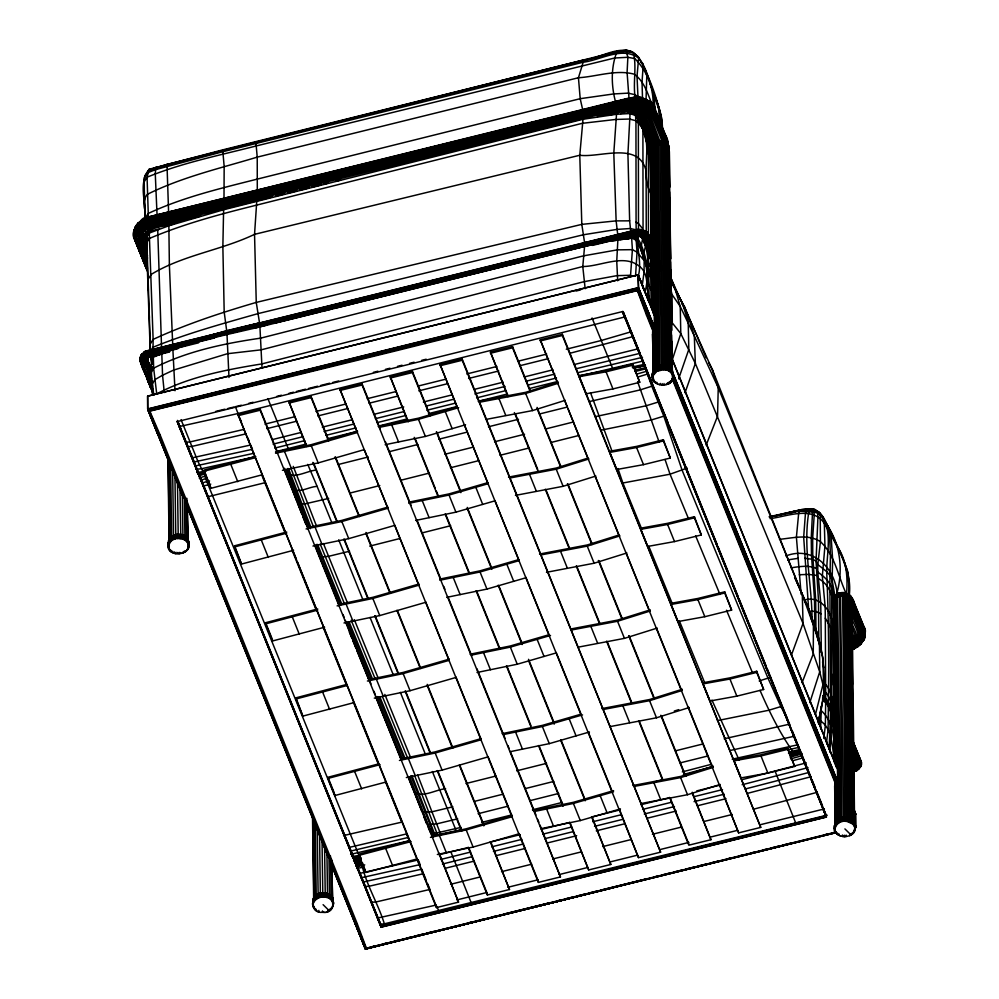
<?xml version="1.0" encoding="UTF-8"?>
<svg xmlns="http://www.w3.org/2000/svg" width="999" height="999" viewBox="0 0 999 999"><rect width="100%" height="100%" fill="white"/><g stroke="black" fill="none" stroke-linecap="round" stroke-linejoin="round"><path stroke-width="1.5" d="M649.862 303.634L650.524 256.131M814.809 629.757L814.51 599.65L811.475 555.082L811.25 537.824L812.686 508.828L801.51 509.627L770.029 516.558M815.983 633.016L815.684 599.812L812.761 555.382L812.662 538.124L814.21 515.047L813.985 510.814L812.686 508.828L813.648 509.815C822.951 511.5 825.586 523.026 829.907 530.132C839.41 551.286 852.622 572.39 849.125 596.665M648.363 251.286L647.789 300.487M648.401 235.839L648.438 141.958M848.813 595.754L848.7 580.119M651.148 158.054L648.151 153.596C647.452 140.072 644.093 126.311 635.489 115.534L630.057 113.536L616.52 114.273L583.004 119.268L223.601 209.753L168.856 225.762L169.368 264.585L172.715 345.005M144.605 206.281L145.155 219.618M820.641 728.783L821.353 706.281M650.699 240.634L650.986 215.846M834.215 738.973L834.24 731.343C832.479 719.755 832.804 705.669 822.614 697.652M223.988 199.488L224.163 166.433L222.702 149.887L584.153 59.89C599.85 58.454 616.296 46.066 632.092 51.761C647.364 62.338 648.401 82.83 655.794 98.526C659.427 107.904 662.325 117.657 662.424 127.785M257.292 190.447L257.23 157.13L255.844 141.883L257.317 142.445M638.486 230.582L638.361 123.027L636.863 115.322M818.743 722.889L819.068 717.082M833.653 759.465C834.777 742.719 834.702 722.889 821.303 710.714M655.044 329.57L638.411 288.224L147.777 409.54L149.788 411.151L393.768 351.373L637.35 290.597L638.461 287.575L147.665 408.928L158.079 434.965L160.265 435.289L357.242 923.738L366.371 948.201L365.522 949.05L331.044 863.111M635.189 97.59C632.829 82.954 636.912 67.033 633.416 52.897L626.211 51.461L616.545 52.622L222.727 150.886L167.095 165.335L148.277 171.116C137.949 184.615 146.865 204.171 144.98 219.78M667.632 145.579C669.18 141.821 666.321 135.502 663.761 132.517M146.628 234.228L150.437 350.224M179.096 538.573L180.831 538.723L180.944 536.475C171.091 533.129 161.913 547.764 172.64 552.672C164.535 549.4 170.217 536.738 179.096 538.573L179.033 534.253C174.126 534.003 167.807 537.35 168.431 542.969M315.01 909.402C309.278 903.733 317.282 896.041 323.676 897.077L323.688 894.817C310.264 892.457 308.928 913.985 322.527 912.287C335.926 914.759 337.6 893.381 323.639 894.917L323.614 892.769C317.744 892.307 311.263 897.214 313.037 903.633L312.824 905.419L314.498 907.879C313.686 909.702 320.242 913.623 318.856 910.376M656.905 382.392L657.267 383.803L653.783 380.944L652.971 375.799L656.755 371.366L663.373 369.73L663.311 365.422C657.442 364.96 650.961 369.867 652.747 376.286L652.547 379.508C652.297 383.117 663.136 385.626 658.816 384.403M851.735 627.397C854.37 632.642 858.641 640.896 851.997 645.104L855.893 647.165C860.002 644.28 862.711 638.861 860.788 633.928L850.736 609.028L853.471 606.268L854.382 603.396C853.021 596.99 846.465 590.297 839.547 593.181L841.97 819.53C837.212 820.179 833.104 824.762 834.277 829.719C833.029 833.016 843.019 837.237 839.372 835.376C830.094 831.58 837.299 819.605 845.491 821.303L845.429 816.995C840.521 816.732 834.202 820.092 834.827 825.698M222.702 149.887L149.076 169.293L147.065 177.21L148.489 220.604L151.711 230.806L159.291 228.933M654.919 316.183L638.074 274.85L147.69 396.166L147.727 409.091L183.317 497.327M853.908 809.877L855.606 814.385L853.433 808.378L855.768 814.16L856.018 827.022L853.67 821.228M150.986 356.031L152.298 360.027L151.461 357.23L150.986 375.886L152.66 394.63L151.848 382.854M832.729 599.7C834.927 594.58 841.72 592.907 846.503 595.254C853.683 598.189 850.948 607.042 851.485 612.849M850.374 607.33C854.994 600.337 847.627 590.634 839.547 593.181M852.771 741.857L860.938 761.425L861.325 764.347C860.264 767.145 855.469 766.333 854.045 764.135L854.095 763.436L853.695 766.058C856.655 771.703 862.999 767.432 861.325 761.9L852.709 740.871M147.864 239.023C143.307 240.422 136.376 240.846 133.741 236.026C133.529 231.119 134.79 224.588 139.66 222.327M133.741 236.026L134.303 229.957L135.652 228.596M134.103 236.825C133.666 228.596 141.096 222.427 148.489 220.604L629.457 101.673C638.686 99.575 650.386 102.31 654.82 111.413L665.634 138.349L667.532 146.491L670.704 368.643L671.465 369.618L668.381 148.801L666.058 137.7L655.144 110.489C650.636 101.236 638.736 98.464 629.358 100.599L148.364 219.53C141.92 221.229 135.677 225.699 133.978 232.43C136.364 237.4 142.969 238.499 147.939 237.812M146.453 239.448L147.065 236.601C142.183 235.926 135.19 233.079 135.227 227.31L138.199 222.964M851.185 638.985C855.481 640.446 861.475 641.096 864.697 637.237L865.259 631.168L864.497 627.971L852.272 598.788L850.461 595.953L847.477 593.743L846.403 597.077L849.487 818.156L851.91 819.492M861.2 764.872L860.938 761.425M855.943 826.86L854.769 827.896M584.715 244.855L582.779 266.521L585.164 288.723M651.323 239.748L649.999 149.925L648.413 143.119L637.999 117.17C649.675 122.24 664.934 106.955 646.453 99.763C627.384 89.785 634.952 103.996 634.577 114.46L639.11 115.31L642.02 118.344L652.809 145.991L654.357 249.762M223.601 209.753L222.864 246.691L224.188 311.963L226.923 332.592L228.983 377.472M632.979 276.361L630.556 275.287L632.404 249.663L631.568 236.938M256.743 201.473L254.545 234.34L256.256 302.41L259.528 322.852L226.748 330.632L201.286 338.024M630.194 98.227L149.226 216.795C135.427 217.632 140.971 228.783 148.189 233.616L145.08 238.037L146.566 244.405L145.392 241.533C137.85 245.08 130.132 238.087 134.303 229.957M146.428 241.621L150.25 351.81L149.987 344.318L153.122 339.41C186.276 324.076 221.229 312.675 256.256 302.41L581.805 224.375L616.133 220.879L629.645 220.854L630.893 232.717M655.157 328.971L638.523 287.737L638.161 274.887L147.565 396.166L147.665 408.928M635.564 275.936L637.025 252.135L635.901 235.989C644.567 246.753 645.092 261.139 650.536 273.351M627.559 238.973L639.31 236.363L640.297 229.67L637.787 229.408L637.911 230.145L640.122 229.458L644.68 230.707L644.705 232.792L642.881 235.876L641.37 236.95L640.009 236.326L642.894 238.162L656.368 271.141M829.645 752.06L831.068 738.96L831.88 705.981L831.742 595.079L832.629 559.365L830.806 531.992L820.679 515.184L817.831 513.136L814.16 512.087L799.45 511.163L769.792 517.045L801.51 509.627L808.578 508.753L814.497 509.14L817.457 511.588L817.956 516.583L816.046 561.201L818.493 600.711L818.843 643.194M143.107 220.03L141.658 220.055L137.725 223.501C136.488 229.295 143.194 233.641 147.964 235.327M638.111 276.661C642.27 262.999 636.363 249.45 637.974 235.851M630.057 113.536L627.921 153.958L629.645 220.854M823.775 738.448L825.361 725.424L825.698 698.476L825.299 618.169L825.149 606.53L822.327 576.273L824.937 545.978L824.337 523.476L823.401 517.857L819.105 512.112L812.686 508.828M829.07 749.587C829.894 731.031 830.831 711.987 830.644 693.181L829.857 583.004L830.456 554.72L829.345 531.668L827.846 525.824L822.177 516.296L819.392 514.448M864.497 627.971C864.709 633.841 857.117 636.151 852.309 636.4L852.085 640.834C857.442 644.717 867.344 641.82 864.647 633.915L864.897 630.369L864.697 637.237M149.388 356.568C147.328 360.814 140.06 351.86 145.842 351.049L637.824 229.42L638.186 236.376M851.273 637.774C857.479 639.497 869.392 635.651 864.135 627.222M169.355 541.033L169.118 542.869L167.919 457.554M818.606 723.925L823.838 694.63C825.349 671.178 822.652 647.702 814.597 625.561L807.479 605.906L794.58 577.16L807.904 606.905L814.959 626.56L822.839 657.467L823.838 694.63L818.169 722.739M834.789 784.677L835.276 825.886L834.64 785.838M649.637 149.4C652.959 143.494 663.324 142.02 668.556 146.116L669.342 151.973L669.667 187.312M641.47 235.976L655.794 270.879M644.817 232.093L646.515 231.855L646.89 232.63L645.541 235.427L642.782 237.4L640.796 236.626L641.92 237.138L655.431 270.467M644.942 292.257C650.049 274.288 645.342 255.756 635.938 240.135L631.643 237.912L622.489 238.786M616.52 114.273L613.798 153.172L616.133 220.879L617.869 235.814M835.926 596.528C843.593 572.365 841.158 545.154 826.485 524.188M151.461 372.852L151.336 378.671M151.923 369.805L152.397 366.77M323.676 897.077L325.412 897.227L325.549 896.428L325.362 892.919L323.614 892.769M663.373 369.73L665.122 369.88L665.234 367.644C658.691 366.121 649.437 371.74 652.547 379.508L653.134 379.732M845.491 821.303L847.227 821.453L847.339 819.217L841.807 819.455L842.007 821.69M818.718 722.339L821.278 707.105M668.656 151.823L669.143 149.001M852.671 752.222C854.157 757.517 862.062 766.72 853.883 770.229C854.757 772.364 858.328 770.679 857.704 768.755M646.765 233.092C651.498 234.091 643.456 240.884 641.483 237.063M622.464 311.588L826.485 817.194L622.427 311.513L626.086 320.105L622.464 311.588L177.235 421.603L381.168 927.309L381.268 925.861L177.422 420.404M188.299 543.406C189.847 538.011 183.828 534.078 179.033 534.253M179.97 487.45L180.807 536.563C188.386 536.188 192.62 547.402 185.876 551.223C191.671 547.14 187.063 538.798 180.831 538.723M313.037 903.633L313.761 897.564M326.186 911.975C334.89 911.125 335.264 897.389 325.412 897.227M652.772 378.434L652.359 373.901L655.419 370.117L659.864 367.957L659.827 365.809M652.747 376.286L652.909 371.491M663.311 365.422L665.059 365.572L665.084 367.732C675.686 367.52 676.073 383.953 665.721 384.553C675.124 383.628 674.6 370.005 665.122 369.88M840.683 836.038C846.328 837.537 854.769 835.701 855.319 828.745L854.719 828.296C856.93 822.202 851.36 816.67 845.429 816.995M849.712 834.202L849.737 835.651L853.371 832.904L854.944 827.809L853.009 824.187L847.227 821.453M854.744 830.444L855.531 825.936L854.557 824.362L855.581 827.347L854.195 831.717M140.497 221.441L148.339 217.844C149.788 215.235 149.163 218.444 146.241 218.219L140.734 220.804M583.004 119.268L579.782 155.257L581.805 224.375L584.602 242.782L593.681 240.884M152.36 356.281L145.817 358.366L142.32 355.669L141.995 353.933L143.406 353.384M151.448 371.953L146.978 360.914L148.077 357.505L145.667 352.385L145.842 351.049L146.516 351.161L141.995 353.933M642.719 237.949L640.684 249.226L646.952 267.332L648.538 284.303L650.374 288.873L653.246 292.495M160.964 354.345L148.851 357.342L147.215 358.991C144.193 360.739 137.937 356.581 142.295 353.584M147.552 358.591L148.651 356.993L148.327 357.754M854.47 763.91L858.703 764.61L861.463 762.424L852.547 740.197M861.188 763.798L860.526 766.695L858.928 767.507L855.444 766.52L853.808 764.797M142.42 354.807L141.146 355.207L140.135 357.442L140.16 361.326L153.559 394.243M169.181 351.561L148.014 356.805L147.34 360.364L151.199 369.967M815.421 714.51L822.964 684.64L819.729 671.827L803.021 623.401L695.354 363.461L680.794 333.591L670.466 320.617M645.779 244.88L643.206 256.206L650.486 277.272M646.153 138.162L648.463 144.368L649.462 144.543L662.2 141.733L666.97 139.336L665.883 138.711M145.18 218.019C142.632 222.627 147.303 228.696 150.012 232.567M670.629 328.059L672.29 322.165L672.052 294.555L670.991 290.234M851.335 650.024L854.657 647.976M648.726 313.361L646.478 315.06L637.35 290.597M801.136 594.28L796.403 537.2L798.663 513.386L800.511 509.852L812.612 509.765L812.786 508.903M182.505 539.098L182.442 534.79M327.085 897.614L327.297 895.391L325.537 894.992M666.795 370.267L666.733 365.959L665.059 365.572M848.9 821.84L849.113 819.617L845.504 819.055M854.944 827.809L855.144 824.575L851.81 821.066L848.825 598.488L849.762 595.554L852.035 600.724L850.411 606.618M851.423 604.17L852.035 602.16L853.995 605.294L864.934 633.703M671.765 361.513L680.794 333.591L680.232 306.431L674.812 287.837L671.091 278.459L688.723 318.019L694.305 335.939L718.244 387.687L802.309 594.63L813.411 625.137L819.467 644.193L819.729 671.827L809.802 702.647M664.822 135.365C668.531 141.296 652.722 145.692 647.939 142.72M638.461 287.575L638.074 274.85L648.513 300.287M833.191 599.65L836.275 594.78L838.823 593.244L841.183 593.306M678.633 378.796L688.823 349.4L688.199 321.69L682.479 303.521L671.141 281.83M835.339 823.588L835.726 822.477M629.932 97.927L629.795 104.183L632.355 114.048C636.363 113.049 641.533 114.198 643.356 118.269L654.058 145.817L655.581 252.135M822.676 699.974L823.401 697.901M685.027 392.769L695.354 363.461L694.305 335.939L680.232 306.431L672.052 294.555M650.087 151.149C652.697 142.957 668.269 142.807 669.342 151.973M668.806 154.146L669.055 150.886M791.408 655.132L803.021 623.401L802.309 594.63L712.15 369.143L708.778 362.899M147.19 356.918L147.665 358.092C147.103 361.576 141.683 360.901 140.147 358.516L142.008 355.02L145.667 352.385L637.787 230.707L642.719 231.206L648.301 234.74L662.312 268.631M860.189 767.107L860.963 763.498L852.796 743.793M133.854 231.568L135.552 226.586L137.725 225.062M134.865 229.233L136.089 225.961M136.039 227.547L138.849 222.565M865.022 634.765L863.773 639.884L860.801 644.23L857.342 647.14L855.893 647.165M862.911 641.233L864.135 637.961L863.623 631.443L851.797 603.583L851.073 612.449M863.448 640.609L865.146 635.626M802.047 682.779L813.261 653.895L813.411 625.137L807.904 606.905L804.52 600.761M324.288 912.212L322.527 912.287M664.035 383.516L664.06 384.952L662.187 385.04L665.883 384.627M706.143 445.167L717.544 416.221L718.244 387.687L712.15 369.143M844.342 836.513L842.457 836.45L842.432 835.002M652.434 245.379L651.023 148.089L639.697 118.032C635.764 115.459 635.664 114.061 637.399 109.253C637.899 105.357 638.798 101.349 638.211 97.44C647.439 96.728 641.033 112.025 636.388 115.597M151.811 360.989L153.322 356.318L158.953 353.921M860.801 644.23L861.563 643.019L856.68 647.252M151.711 359.091L152.772 356.593M649.999 149.925C653.171 143.406 664.522 142.195 668.831 148.102L669.455 187.138M168.843 548.563L168.069 542.744L171.129 538.961L177.235 536.401M186.975 550.162L189.186 544.605C186.638 535.439 171.328 535.601 168.094 544.18L168.681 544.63M332.917 905.856L333.766 903.121C331.181 893.431 314.061 894.205 312.412 904.083L313.012 904.457M840.309 817.906L840.334 820.054L837.524 821.69L834.465 825.474L834.827 828.683M184.053 539.697L184.365 537.512L182.48 536.95M328.646 898.201L328.946 896.016L327.06 895.454L327.035 893.306L325.362 892.919M668.343 370.866L668.643 368.668L666.758 368.107M850.449 822.439L850.761 820.241L847.202 819.305L847.177 817.145M625.849 318.881L623.014 311.651L826.273 816.97L381.281 926.997L177.435 421.541L180.644 430.244M822.826 807.329L826.473 815.771L381.156 925.873L177.785 421.615M204.221 472.065L203.659 473.002L198.102 474.25M617.107 51.174C610.789 67.37 611.113 85.639 615.646 102.273M850.499 606.331L851.148 605.057M832.642 601.423C836.2 593.668 850.936 594.705 851.523 603.883M151.161 350.587L153.034 347.252L153.122 339.41L149.263 233.067L168.856 225.762M147.328 172.377L149.076 169.293L148.489 171.441L144.917 175.474M851.185 642.107L854.932 644.168L859.34 644.867L862.374 639.148L862.587 636.013L851.822 608.154C850.611 604.07 854.857 597.489 848.7 594.555L847.689 597.702L850.773 818.755M826.26 815.833L625.898 318.756M185.439 540.484L185.826 538.349L184.028 537.537L184.003 535.389M330.02 899L330.419 896.865L328.609 896.053L328.584 893.893L327.035 893.306M669.73 371.653L670.117 369.518L668.306 368.706L668.281 366.546L666.733 365.959M851.835 823.226L852.222 821.091L848.875 819.679L848.838 817.532M140.509 359.69L140.035 360.801L150.649 387.575L140.709 361.65M149.263 233.067L146.528 237.163L146.566 240.135M851.111 606.68L853.009 601.66L852.597 599.175L850.649 596.703L849.787 599.4L852.984 822.04L854.457 823.288L854.595 826.51M855.506 771.265L855.668 769.929M134.066 233.491L134.64 232.667M135.127 228.122L140.434 222.215L148.302 218.606L629.32 99.663C638.748 97.527 650.711 100.312 655.244 109.615M852.409 642.919L854.182 638.099L851.423 630.531M861.65 642.232L863.124 640.122M859.053 768.718L860.639 766.196M140.697 356.119L146.129 350.999M146.341 173.376L148.888 169.805L167.183 164.385L616.895 51.598L625.961 50.187L632.092 51.761L638.286 56.806C650.074 78.022 659.14 101.948 662.275 126.236L661.326 116.658L657.804 104.296M186.613 541.458L187.075 539.373L185.414 538.336L185.377 536.176M670.903 372.615L671.353 370.542L669.692 369.493L669.667 367.345L668.281 366.546M331.193 899.962L331.656 897.876L329.995 896.84L329.97 894.692L328.584 893.893M853.009 824.187L853.471 822.115L850.424 820.279L850.399 818.119M666.832 142.158L667.757 141.696L648.938 146.079L648.463 144.368M835.139 597.452L837.15 595.292M141.146 355.207L140.147 358.516M654.17 369.692C657.979 364.747 666.271 364.285 670.704 368.643M187.537 542.557L188.137 539.472M332.118 901.073L332.642 899.05L331.168 897.814L330.482 855.931M853.933 825.299L854.47 824.724C849.662 818.306 837.524 819.242 834.49 826.922L835.089 827.372M381.156 925.873L377.61 917.269M649.575 147.352C654.932 143.844 670.629 138.312 669.218 149.937M314.66 900.686L314.123 898.65L320.155 895.304L320.13 893.143M850.361 608.166L853.608 602.759L851.797 599.313L851.26 612.412M137.437 224.176L141.433 220.742M147.927 357.867L146.391 361.426L151.398 373.813M853.034 645.866C861.463 640.322 854.407 630.007 851.747 623.376M861.275 643.693L853.808 649.175L851.41 647.989C864.622 642.682 855.793 627.135 851.51 618.731M857.791 769.367C862.249 766.058 855.169 773.226 853.995 768.131L855.856 764.585L853.608 758.903M857.067 770.241L859.639 767.382L860.376 763.973L852.884 745.741M141.895 354.42L145.604 351.76L637.774 230.07L644.979 231.431M188.199 543.781L188.749 541.833L186.588 539.298L186.551 537.15M672.477 374.937L673.026 373.002L669.667 367.345M313.399 904.919L313.424 907.067M332.779 902.284L331.518 859.14M640.159 236.563C642.195 235.252 644.879 228.409 639.997 229.708M168.456 545.117L168.431 545.953M188.549 545.067L189.148 544.642L188.162 541.62M672.839 376.236L673.426 375.811C671.016 366.596 655.594 366.758 652.372 375.349L652.971 375.799M333.129 903.583L333.154 902.746M834.852 827.859L834.252 828.271L835.239 831.293M643.368 231.181L644.68 230.707M186.313 551.173L184.565 552.135L184.902 550.699M641.395 98.439L642.532 98.264M143.631 352.472L145.654 351.311L637.861 229.67L642.707 230.132M852.11 648.576C867.12 642.444 856.218 624.837 851.735 615.322M852.746 648.975L858.491 645.754L857.342 647.14M853.321 649.175L857.005 647.115M855.206 771.315L857.716 769.829M854.37 770.778C864.023 766.508 853.92 755.556 852.597 749.225M854.819 771.153L857.929 768.918L859.602 764.347L852.472 746.415M168.406 543.793L168.494 547.277M188.611 546.391L188.524 542.919M652.684 374.962L652.147 376.698M672.889 377.56L672.802 374.076L673.463 375.774L672.639 378.871M312.987 902.309L313.074 905.781M333.191 904.907L333.104 901.423M853.396 769.53C860.052 766.807 854.445 759.34 852.846 755.057M834.802 826.535L834.889 830.007M855.007 829.133L855.581 827.347M837.487 593.918L834.577 596.178L833.079 598.601L833.653 598.276M836.275 594.78L835.089 598.413L838.173 819.555L843.581 817.482L849.487 818.156M838.823 593.244L836.8 594.305L836.275 597.639L839.36 818.805L845.104 817.382L842.544 592.894L848.288 594.205L850.374 596.166L854.382 603.396M834.327 596.99L833.253 600.324L835.551 765.359M184.927 552.135L183.067 552.872L183.317 551.473M354.82 858.953L357.642 857.666M353.546 860.813L360.639 857.604C363.661 880.993 377.535 901.585 384.365 923.838L827.122 815.134M188.349 547.714L188.486 540.759M313.236 900.986L313.274 903.146M332.942 906.218L332.904 904.07M687.237 468.056L670.042 474.2L622.864 483.004L617.931 468.506M354.47 861.662L360.814 858.828M770.654 677.26L759.203 680.968M354.583 862.836L360.989 860.039M355.969 863.386L361.151 861.2M356.056 864.422L361.301 862.299M356.119 865.309L361.438 863.273M617.694 280.806L616.745 261.151L617.906 239.211L584.54 246.466L260.027 326.898C224.113 335.389 187.3 342.445 153.334 357.255L153.659 368.169L156.706 393.868C189.036 376.76 225.999 369.73 261.813 363.923L584.015 281.681L616.92 275.649L630.556 275.287M356.181 865.996L361.538 864.073M144.793 218.232L148.901 216.733M144.518 218.631L629.407 98.352L638.311 97.777M151.711 230.806C143.594 232.03 141.109 241.621 146.254 247.665L143.918 241.895M851.86 649.475L854.482 648.563M851.648 649.85L854.207 648.975M652.934 372.565L653.221 361.276M169.206 541.208L169.243 543.356M672.09 380.144L673.201 377.172L672.602 376.723M187.8 548.975L188.336 547.352M145.392 241.533L146.841 241.046M199.213 478.059L204.945 476.161L204.083 472.29L198.202 474.063M840.246 592.782L838.124 593.643L837.587 597.027L840.671 818.193M356.243 866.445L361.613 864.672M198.676 475.924L204.458 474.05M174.263 551.86L174.288 553.309L176.061 553.708L183.341 552.909M201.323 480.057L205.632 478.683L204.945 476.161M794.692 752.722L789.272 753.92M786.725 717.245L780.856 706.58L768.081 678.383L682.155 470.342L663.823 416.171L651.823 386.213L640.084 389.935L589.198 401.598M558.391 382.055L525.674 392.32L479.483 401.099M479.495 402.247L525.686 393.469L558.404 383.204M486.388 419.355L532.579 410.577L565.309 400.312M587.449 458.254L556.206 468.044L508.528 477.122M510.039 477.984L556.231 469.205L588.948 458.941M515.447 495.392L563.124 486.301L595.854 476.048M618.468 535.177L587.237 544.967L539.547 554.045M541.058 554.907L587.25 546.128L619.967 535.864M546.465 572.315L594.143 563.224L626.873 552.971M650.262 609.84L617.532 620.104L571.341 628.883M571.366 630.032L617.544 621.266L650.274 611.001M578.259 647.14L624.45 638.361L657.167 628.096M682.292 689.26L649.562 699.525L601.885 708.603M603.396 709.465L649.575 700.686L682.305 690.421M674.313 711.038L678.771 709.64M610.289 726.56L656.48 717.794L689.198 707.529M713.311 766.183L680.581 776.448L632.904 785.526M634.415 786.388L680.606 777.609L713.323 767.344M641.308 803.483L687.499 794.717L720.217 784.452M658.141 402.073L646.103 405.781L595.067 416.683M663.823 416.171L651.61 419.905L601.573 430.07M855.731 814.073L853.458 808.441M780.856 706.58L768.83 710.252L717.407 720.629M637.724 377.035L647.377 374.113L651.823 386.213M631.368 331.705L600.986 340.584L566.296 349.213M457.155 406.943L418.469 418.169L378.246 426.436M379.757 427.285L418.481 419.33L458.653 407.667M202.223 482.892L209.578 480.894M385.164 444.705L425.387 436.438L465.559 424.775M487.699 482.679L449.013 493.906L408.791 502.172M408.803 503.321L449.026 495.054L487.712 483.828M415.696 520.429L455.919 512.162L494.605 500.936M518.718 559.602L480.032 570.829L439.81 579.095M439.822 580.244L480.044 571.977L518.731 560.751M446.728 597.352L486.95 589.085L525.624 577.859M549.013 634.727L510.327 645.966L470.104 654.233M471.615 655.082L510.352 647.115L550.524 635.451M477.023 672.489L517.245 664.223L555.931 652.996M581.043 714.16L542.357 725.386L502.135 733.653M503.646 734.502L542.382 726.535L582.554 714.884M510.539 751.61L549.275 743.643L589.447 731.98M613.561 790.646L573.389 802.309L533.166 810.576M534.665 811.425L573.401 803.458L613.573 791.807M541.57 828.533L580.294 820.566L620.466 808.903M859.34 644.867L862.187 641.745L863.573 635.302L851.335 604.957L850.861 606.356M357.405 431.356L311.276 444.655L275.524 452.072M275.537 453.234L311.288 445.816L357.417 432.505M282.442 470.329L318.182 462.912L364.31 449.612M387.937 507.08L341.82 520.392L307.555 527.484M306.081 528.958L341.833 521.54L387.962 508.241M312.974 546.066L348.726 538.648L394.855 525.349M418.968 584.003L372.839 597.315L338.574 604.407M337.1 605.881L372.852 598.463L418.981 585.164M344.006 622.989L379.745 615.571L425.874 602.272M449.263 659.14L403.134 672.439L368.881 679.545M367.407 681.018L403.159 673.601L449.275 660.302M374.3 698.126L410.052 690.709L456.181 677.397M481.293 738.561L435.164 751.872L400.911 758.965M399.438 760.439L435.189 753.021L481.306 739.722M406.331 777.547L442.082 770.129L488.211 756.83M512.312 815.484L466.183 828.795L431.93 835.888M430.457 837.362L466.208 829.944L512.337 816.645M437.35 854.47L473.101 847.052L519.23 833.753M223.926 333.441L232.917 331.231M817.132 792.332L753.471 809.227M254.67 456.705L204.058 470.054L204.083 471.216L210.976 488.311L261.588 474.962M204.083 471.216L254.683 457.867M636.975 374.026L646.615 371.303L646.016 368.731L634.977 371.541M286.701 532.017L234.603 545.791L234.628 546.94L241.521 564.048L293.619 550.274M234.628 546.94L286.713 533.166M317.719 608.94L265.622 622.714L265.647 623.863L272.54 640.971L324.638 627.197M265.647 623.863L317.744 610.089M346.541 684.49L295.929 697.839L295.941 699L302.847 716.108L353.446 702.759M295.941 699L346.553 685.651M378.571 763.91L327.959 777.272L327.972 778.421L334.877 795.529L385.477 782.18M327.972 778.421L380.07 764.647M409.59 840.833L358.978 854.195L359.003 855.344L365.896 872.452L416.508 859.103M359.003 855.344L411.089 841.57M651.773 243.319L650.399 148.988L648.613 142.108L638.761 117.67L636.65 115.659C642.345 115.934 650.873 101.91 644.742 99.725L647.652 101.548M177.26 347.415L191.883 343.319M194.805 342.495L226.985 333.479L259.94 326.036L569.542 249.425M633.316 336.513L569.63 353.346M174.288 553.309L176.061 553.708L176.036 552.272M790.097 757.13L801.885 753.87M790.509 758.915L802.309 755.656M792.669 760.739L802.996 757.879M742.007 779.682L806.305 762.861M811.288 776.648L747.127 793.456M789.023 724.287L724.175 738.773M791.433 756.006L801.747 753.171M789.809 755.581L800.124 752.759M807.991 767.644L742.132 784.752M789.66 754.645L799.962 751.847M808.191 772.652L745.354 788.96M789.497 753.621L792.444 752.821M795.379 752.022L799.799 750.836M683.391 774.5L711.226 767.02M800.599 751.198L793.793 753.009C780.157 733.628 769.417 712.087 760.027 690.359M624.412 317.058L238.024 413.524L179.058 426.61M682.292 771.902L711.65 764.235M203.359 486.014L210.764 484.14M654.907 781.83L662.399 779.894M799.712 750.386L788.448 753.059M576.111 291.034L580.644 289.872M445.616 788.711C435.614 789.722 424.45 797.19 414.672 792.969L408.379 777.135M316.446 470.029C306.73 470.954 295.766 478.434 286.338 473.938L284.703 468.369M661.45 143.719L652.934 145.667M338.274 464.51L368.319 456.955M389.348 451.66L417.894 444.48M444.98 454.233L473.514 447.065M494.542 441.783L524.575 434.24M328.671 498.414L304.483 504.02L299.051 503.996L297.39 502.822L301.91 514.298M349.712 493.119L379.782 485.551M400.836 480.257L429.408 473.064M450.449 467.769L478.983 460.589M499.999 455.307L528.533 448.126M349.55 551.223L328.484 556.356L319.805 557.092L315.309 545.604M369.73 546.128L399.712 538.561M422.19 532.892L450.674 525.711M452.859 806.805L432.08 811.775L423.464 812.337L421.765 811.188L414.672 792.969M474.762 801.298L503.109 794.168M525.499 788.536L553.846 781.405M478.121 813.698L507.967 806.193M530.344 800.574L558.703 793.443M799.15 749.637L789.385 751.972M241.308 405.219L235.414 406.693L238.024 413.524M248.689 403.371L253.109 402.272M264.972 424.138L294.855 416.695M266.795 428.658L296.666 421.216M272.789 439.485L301.198 432.417M273.089 444.143L302.972 436.7M274.8 448.089L304.67 440.646M276.411 451.473L306.293 444.031M438.923 439.198L467.457 432.043M488.474 426.773L518.518 419.255M545.579 428.971L573.588 421.953M551.036 442.47L579.033 435.452M465.971 783.541L495.816 776.061M516.708 770.828L546.565 763.348M457.667 818.83L436.613 823.9L427.972 824.575L409.615 776.822M366.371 948.201L835.751 832.105M836.263 832.242L366.146 948.513L149.363 410.976L637.574 290.259L653.933 332.28M276.898 396.341L281.431 395.217M288.961 393.344L293.494 392.207M296.503 391.458L305.557 389.21M308.566 388.461L317.62 386.213M320.629 385.464L329.682 383.216M332.692 382.467L338.723 380.969M373.414 372.34L377.934 371.216M385.477 369.343L389.997 368.219M397.54 366.346L402.06 365.222M409.602 363.349L414.123 362.225M421.665 360.352L426.186 359.228M315.959 411.451L346.129 403.946M367.232 398.701L395.891 391.583M418.506 385.951L445.654 379.208M466.77 373.963L496.928 366.458M518.044 361.213L546.69 354.083M317.782 415.959L347.939 408.466M369.056 403.221L397.714 396.091M418.818 390.846L447.477 383.716M468.581 378.471L498.751 370.966M519.855 365.721L548.513 358.604M322.315 427.16L352.472 419.667M373.589 414.41L403.746 406.918M423.351 402.035L451.998 394.917M474.625 389.298L503.271 382.167M524.388 376.923L553.046 369.792M574.15 364.548L637.2 349.051M324.076 431.443L354.245 423.951M375.349 418.693L404.008 411.576M426.623 405.944L453.771 399.2M474.887 393.943L505.044 386.438M526.161 381.193L554.807 374.063M575.923 368.818L639.173 353.534M325.786 435.402L355.944 427.897M377.06 422.639L405.719 415.509M426.835 410.264L455.482 403.134M476.598 397.889L505.244 390.759M527.872 385.127L556.518 377.997M577.634 372.752L642.507 357.317M327.41 438.773L357.567 431.268M378.683 426.011L407.33 418.893M428.446 413.636L457.105 406.506M478.209 401.248L506.868 394.13M529.482 388.499L556.63 381.743M579.258 376.111L642.657 361.163M539.51 413.986L567.532 407.005M675.386 750.848L703.246 743.905M680.244 762.861L708.229 755.893M481.643 822.389L511.525 814.984M532.442 809.802L562.325 802.409M364.76 864.872L357.355 866.633M439.048 854.757L467.432 847.726M491.57 841.745L520.242 834.64M541.358 829.407L568.518 822.676M592.657 816.695L619.805 809.964M640.933 804.732L669.592 797.627M696.753 790.896L719.38 785.289M440.696 859.477L470.591 852.06M491.708 846.827L521.878 839.347M543.006 834.115L571.665 827.01M592.782 821.765L621.453 814.672M642.569 809.427L671.228 802.322M693.855 796.715L722.514 789.61M442.432 864.048L472.315 856.63M493.444 851.398L523.613 843.918M544.73 838.685L573.389 831.58M594.505 826.348L623.164 819.242M644.293 814.01L674.462 806.53M694.068 801.673L724.238 794.193M445.679 868.168L474.088 861.126M496.715 855.519L525.387 848.413M546.503 843.181L576.673 835.701M596.278 830.843L624.937 823.738M647.564 818.131L676.236 811.026M697.352 805.793L726.011 798.688M450.549 884.315L480.444 876.897M501.56 871.665L531.73 864.185M552.847 858.953L581.505 851.847M602.634 846.615L631.293 839.51M652.409 834.277L681.068 827.172M703.696 821.565L732.354 814.46M456.893 899.924L486.788 892.507M507.904 887.274L538.074 879.794M559.19 874.562L587.849 867.457M610.476 861.85L637.624 855.119M660.252 849.512L688.91 842.407M710.027 837.174L737.175 830.444M759.802 824.837L824.412 808.903M836.076 832.617L365.921 948.775L186.151 501.91M610.352 888.248L365.709 948.963L331.418 863.198M148.639 216.895L629.707 97.852M148.339 217.844L629.333 98.913C636.575 97.303 644.555 98.526 650.561 103.009C650.399 109.316 643.718 117.033 637.137 115.971M272.565 196.865L150.2 227.123C131.993 231.156 141.059 250.137 147.203 260.926M275.587 196.116L284.653 193.881M287.675 193.132L296.74 190.884M299.762 190.135L308.828 187.899M311.85 187.15L320.916 184.915M323.938 184.166L328.471 183.042M336.026 181.169L340.559 180.057M597.39 116.546L630.619 108.329C637.787 106.668 646.915 108.766 650.324 115.884L661.375 145.155L664.447 365.746M200.674 216.071L150.687 228.434C134.765 231.855 141.496 248.464 147.415 258.092M608.229 115.297C620.029 113.424 640.347 101.96 649 116.608L659.852 145.092L662.936 365.659M173.913 224.051C157.705 227.372 130.956 229.658 146.516 252.223L142.432 242.12M620.704 113.574C628.983 110.739 642.494 107.255 647.614 117.208L658.291 144.543L660.002 264.797M627.122 113.249C633.441 110.864 642.782 110.677 646.178 117.707L656.805 144.83L658.428 258.853M227.872 333.741L146.179 353.946C131.856 361.738 151.923 379.67 152.547 390.484M230.894 332.992L637.861 232.367L642.369 232.829L647.477 236.051L661.413 269.83M572.564 248.676L581.63 246.441M214.598 337.949L146.566 354.77L143.469 356.993L141.895 359.952L141.908 362.35L152.622 388.961L147.877 378.983L151.211 388.499L146.878 378.246L153.534 394.767M253.908 328.234L267.52 324.862M275.075 323.002L320.429 311.775M323.451 311.039L332.517 308.791M335.552 308.042L637.911 233.279L642.082 233.704L646.815 236.701L660.689 270.367M198.551 342.819L147.028 355.557C135.04 362.15 151.598 377.123 152.472 386.363M592.507 245.404L637.961 234.166L641.745 234.553L646.028 237.263L659.827 270.816M177.797 348.763L147.515 356.256L145.017 358.042L143.769 362.387L152.223 383.279M612.287 241.333L638.024 234.965L644.168 236.688L658.915 271.154M619.929 240.11L638.074 235.627L643.456 237.138L657.954 271.228M633.666 236.825L636.688 236.076M169.618 351.948L148.464 357.18C140.772 361.101 150.974 370.379 151.236 375.711M626.036 239.086C631.468 238.798 638.823 233.142 643.568 238.187L657.105 271.266M632.155 237.65L638.199 236.151M183.129 497.115L147.69 409.215L638.448 287.874L648.738 313.074M147.952 409.865L638.324 288.611L654.869 329.882M277.635 452.46L260.127 409.053L238.012 414.523L436.413 907.604L458.529 902.134L439.26 853.221M328.596 439.86L311.101 396.453L288.973 401.923L306.493 446.491M540.022 825.124L560.464 876.922L538.349 882.392L339.947 389.323L362.063 383.853L380.157 428.708M407.817 421.441L390.284 376.873L412.412 371.403L429.92 414.81M440.084 364.56L462.212 359.091L660.601 852.159L638.486 857.629L440.084 364.56L457.592 407.967M507.954 396.678L490.434 352.11L512.549 346.641L530.644 391.496M540.234 339.797L562.35 334.328L760.751 827.397L738.636 832.866L540.234 339.797L557.742 383.204M238.024 415.684L260.14 410.214L260.127 409.053M288.998 403.084L311.114 397.614L311.101 396.453M339.96 390.484L362.075 385.015L362.063 383.853M390.309 378.034L412.425 372.565L412.412 371.403M440.109 365.721L462.225 360.252L462.212 359.091M490.447 353.271L512.574 347.802L512.549 346.641M540.247 340.959L562.362 335.489L562.35 334.328M632.842 364.036L632.854 365.197L606.056 371.815L579.233 376.673L586.126 393.781L612.949 388.923L639.747 382.292L632.842 364.036L606.043 370.666L579.22 375.524M285.252 533.304L264.86 482.754L207.867 496.753M663.373 439.772L663.398 440.921L636.6 447.552L609.777 452.41L616.67 469.518L643.493 464.66L670.292 458.029L663.373 439.772L636.575 446.391L609.752 451.248M694.405 516.695L694.417 517.844L667.619 524.475L640.796 529.333L647.689 546.441L674.512 541.583L701.31 534.952L694.405 516.695L667.607 523.314L640.784 528.171M724.7 591.82L724.712 592.981L697.914 599.612L671.091 604.47L677.996 621.565L704.819 616.708L731.618 610.089L724.7 591.82L697.901 598.451L671.078 603.309M756.73 671.253L756.743 672.402L729.944 679.033L703.121 683.89L710.027 700.998L736.85 696.141L763.648 689.51L756.73 671.253L729.932 677.871L703.109 682.729M729.957 750.536L794.355 736.238M787.749 748.176L787.774 749.325L760.976 755.956L734.153 760.813L741.046 777.921L767.869 773.064L794.667 766.433L787.749 748.176L760.951 754.794L734.128 759.652M468.119 847.252L487.375 894.992L509.49 889.522L490.809 842.07M569.43 822.202L588.686 869.942L610.814 864.472L592.12 817.02M692.27 792.257L710.951 839.709L688.835 845.179L669.58 797.439M377.622 918.693L381.256 927.147L826.323 817.095L823.076 808.553M371.503 946.827L376.049 945.703M383.616 943.83L388.149 942.706M395.716 940.846L400.262 939.722M407.829 937.849L412.362 936.725M415.397 935.976L424.475 933.728M427.497 932.979L433.554 931.48M468.356 922.876L472.902 921.752M480.469 919.879L485.002 918.768M492.569 916.895L497.115 915.771M504.682 913.898L550.087 902.671M557.654 900.798L562.187 899.674M565.222 898.925L574.3 896.69M577.322 895.941L586.401 893.693M589.435 892.944L598.513 890.696M601.535 889.947L646.94 878.72M654.507 876.847L659.04 875.723M662.075 874.987L671.153 872.739M674.175 871.99L683.266 869.742M686.288 868.993L695.366 866.745M698.388 865.996L707.479 863.76M710.501 863.011L719.58 860.763M727.147 858.89L731.693 857.766M739.26 855.893L743.793 854.769M751.36 852.909L755.906 851.785M763.473 849.912L768.006 848.788M771.041 848.039L780.119 845.791M783.141 845.042L792.219 842.794M824 834.939L828.546 833.815M331.343 864.397L365.234 948.65L835.152 832.729M835.526 832.779L365.284 948.875L365.147 948.213M732.217 759.19L797.664 744.817M350.612 854.357L409.29 840.733L407.979 837.524L350.649 851.086M799.188 747.264L787.961 749.887M634.74 370.204L645.816 367.557M461.126 827.359L436.7 832.941L431.543 833.054L430.269 831.855L432.917 835.239L437.674 835.164L414.573 775.424M215.784 411.376L224.837 409.215M227.859 408.491L233.903 407.055M418.419 859.889L359.665 873.413M789.148 513.136L795.179 511.725M798.201 511.026L801.21 510.314M244.355 429.295L190.01 441.933L185.564 442.17M246.166 433.803L191.82 446.453L187.375 446.715M671.253 381.331L672.614 378.509L835.763 783.154M417.607 774.924L440.809 834.59L460.676 830.082M331.556 908.678L332.03 907.117M436.251 905.057L377.36 918.081M853.371 832.904L853.845 831.343M331.83 522.727L317.12 486.401C309.228 486.575 299.8 493.469 292.158 489.073L286.338 473.938M343.544 835.576L401.76 822.14L385.452 781.693M254.171 453.246L195.629 465.909M255.781 456.618L201.274 468.793L195.742 469.255M349.038 847.452L406.518 833.94L407.979 837.524M205.869 471.191L196.703 472.539M633.453 367.882L645.466 365.222M633.341 368.069L645.366 365.422M632.23 366.983L644.293 364.348M633.229 368.181L645.267 365.534M357.242 923.738L355.057 923.426L331.656 865.359M769.068 516.82C785.214 515.197 804.507 504.745 820.191 513.486L820.429 541.695L817.806 564.547L817.781 572.115L820.741 602.422L821.328 652.497M634.415 367.769L644.193 365.734M198.152 474.026L202.372 473.151M354.295 858.104L357.155 857.567M356.568 868.481L362.35 867.407M770.029 518.618C786.338 516.733 812.537 505.282 824.337 523.476C836.463 545.217 851.31 568.331 848.576 594.168M198.239 473.663L202.497 472.902M791.058 567.832C799.35 566.558 808.566 564.984 816.558 568.419L817.781 572.115C827.284 578.471 834.902 587.337 833.104 599.825M353.971 858.466L359.715 857.542M149.151 357.292L148.014 356.805C138.961 361.501 151.261 372.477 151.448 378.808M629.532 97.989L633.741 97.34M632.017 113.174C636.65 112.038 642.607 113.374 644.755 118.057L655.381 145.255L656.98 257.754M787.699 559.902L798.076 558.341M785.851 555.968C812.736 545.516 834.939 567.719 837.187 593.706M351.785 856.53L359.003 855.494L359.952 856.892L352.722 857.854M652.809 145.991L654.058 145.817M353.446 858.441L360.664 857.417M779.482 539.31C792.744 538.136 808.341 533.678 820.429 541.695C835.339 555.257 838.111 576.923 846.565 594.368C847.776 577.247 846.977 560.352 836.85 545.804M670.167 382.392L670.579 380.894M852.272 833.965L852.696 832.467M330.457 909.739L330.881 908.241M655.381 145.255L652.709 145.442M361.226 877.771L420.067 864.597L418.831 861.063M804.457 600.012C822.489 594.58 834.19 615.596 833.316 631.106M379.732 924.3L384.365 923.838M839.372 835.376L839.023 833.965M193.469 462.137L252.472 449.288L250.699 445.005L191.808 457.904M362.937 882.092L421.79 869.167L423.126 872.539M656.805 144.83L652.572 144.855M799.287 574.75L808.466 574.388L817.07 575.449M364.76 886.475L369.205 886.225L423.564 873.663L425.874 879.395M811.213 508.628L809.153 509.54L808.528 513.811C803.146 549.462 812.087 584.79 812.05 620.342M846.153 835.089L846.165 836.525L844.305 836.613L844.28 835.164M371.228 902.259L375.574 902.072L429.92 889.435L427.609 883.703M657.854 142.682L659.44 142.632M656.393 143.082L661.151 143.357M808.578 508.753L806.543 509.453L805.444 513.436L803.683 537.1L808.778 611.138L815.983 611.45L820.966 613.935M668.843 383.304L669.18 381.855M658.291 144.543L653.808 144.518M638.161 236.351L639.31 236.363M633.653 97.353L638.211 97.44M654.944 143.394L661.251 143.906M655.881 383.017L655.444 381.556M171.603 551.848L171.154 550.399M837.999 834.59L837.549 833.129M316.183 910.364L315.746 908.903M812.612 509.765L813.648 509.815M804.732 558.316L812.849 559.315L816.046 561.201L817.806 564.547L826.697 571.603L829.957 575.436L832.105 580.094L835.027 596.44M653.683 144.056L659.815 144.393M662.237 384.94L660.339 384.877L660.327 383.429M653.546 143.619L661.326 144.393M654.707 382.055L653.221 379.358L653.783 380.944M170.429 550.886L169.917 549.375M836.825 833.628L836.313 832.105M177.235 421.603L381.256 927.147M826.473 815.771L381.243 925.786M650.561 103.009L645.416 99.538M667.357 384.028L667.594 382.629M840.334 820.054L840.371 822.214M327.647 911.375L327.897 909.977M637.699 97.727L642.757 98.626M635.963 115.022L639.348 116.321L640.796 118.257L651.86 147.253L653.296 247.527M640.384 236.576L639.135 236.164M169.281 164.41L167.245 163.986L167.058 166.433L168.594 212.025M157.255 167.42L155.944 167.095L155.257 173.426L157.043 214.822M188.062 540.546L186.9 498.364M169.505 549.775L168.931 548.201M835.901 832.517L835.326 830.931M314.086 908.291L313.511 906.705M812.949 509.727L816.458 510.664M650.986 103.958C658.566 109.128 643.656 119.892 637.524 116.346M586.188 60.489L584.153 59.89L583.516 61.151L578.446 77.747L580.194 98.689L582.991 111.076M641.833 98.164L646.79 100.175M642.332 229.882L644.892 230.969M174.538 553.234L172.64 552.672L172.627 551.236M652.522 106.593L655.119 108.804M659.864 367.957L659.889 370.117M181.431 553.396L177.909 553.871L177.884 552.435M320.155 895.304L320.192 897.464M633.641 237.025L635.851 238.062L640.621 247.115L650.524 275.312M854.919 825.649L855.544 827.384M632.642 237.475L635.876 239.111L640.546 248.202L648.476 271.728M850.386 597.477L853.383 600.611M846.99 593.593L845.504 593.481L845.004 596.603L848.101 817.731M845.604 593.206L844.055 593.069L843.531 596.316L846.628 817.469M842.656 593.056L841.033 592.919L840.496 596.303L843.73 821.378M836.063 596.303L834.577 596.178L834.078 599.313L836.425 767.482M645.991 99.55L650.287 102.373M644.33 230.657L646.79 232.168M643.893 230.806L646.89 232.63M818.993 719.942C831.88 727.172 831.705 743.731 833.94 756.38M635.264 112.8L635.951 120.742L636.076 222.115L638.648 223.764L643.056 229.27L642.906 129.208L639.66 120.517M640.571 62.013L642.682 63.399L643.219 64.923L642.032 82.168L642.519 98.764M329.97 894.692L332.717 897.976L333.129 900.599M818.593 578.658C831.293 585.726 834.09 600.062 833.678 613.611M653.521 374.525L652.472 334.153M835.639 826.098L835.027 823.064M313.823 901.872L313.211 898.825M822.452 699.862C832.804 707.629 832.454 721.715 834.202 733.229M822.539 698.751C832.816 706.643 832.467 720.729 834.215 732.279M844.917 828.908L850.961 834.877L851.298 833.428M323.102 904.682L329.146 910.651L329.483 909.202M823.613 682.28C832.816 690.509 832.479 703.933 834.527 715.084M822.714 695.516C832.804 703.708 832.529 717.819 834.315 729.482M823.725 690.396C833.141 698.813 832.467 712.587 834.565 723.938M649.25 101.598L653.408 105.844M646.515 231.855L648.289 233.654L663.011 269.48M646.066 231.743L648.401 234.141M681.718 303.696L684.402 306.556L706.143 357.729M647.315 141.034C652.709 145.367 665.946 141.121 665.059 133.579M654.357 373.339L653.621 330.844M836.463 824.912L835.776 780.931M170.067 542.182L170.017 537.862M670.841 368.306L672.414 370.629L672.864 375.399M675.986 291.096L684.402 306.556L688.723 318.019M824.387 520.092C831.555 535.526 826.685 554.969 826.697 571.603C828.308 610.514 828.983 649.5 828.533 688.486L828.109 729.507L826.523 742.507L828.496 747.115M852.871 820.366L854.195 822.389L853.333 760.177M652.946 304.183C642.919 293.669 651.835 275.749 639.348 266.221C623.513 253.521 600.586 266.533 582.779 266.521L261.313 349.812L227.372 353.721L173.551 370.105L162.55 375.249L154.745 379.732L151.973 384.59L153.072 395.03M852.597 599.175L850.898 598.201L850.561 600.424L853.646 821.34M203.659 473.002L198.077 461.738L181.044 419.642M853.995 768.131L853.458 767.382L855.069 764.31L853.383 760.002M650.474 151.124L648.189 147.852L642.307 127.36M179.708 553.696L179.758 552.347M825.299 618.169L830.494 627.185L833.591 644.33M655.444 372.277L655.381 367.969M837.562 823.85L837.499 819.542M171.166 541.108L171.104 536.8M315.746 899.624L315.684 895.316M432.917 835.239L427.972 824.575M671.216 281.431L682.042 302.535L712.537 370.217M650.549 192.994C638.586 170.717 656.967 138.911 635.951 120.742L629.395 119.031L615.746 119.455L582.205 123.327L256.406 205.182C220.205 214.136 183.878 223.838 149.475 238.424L146.329 243.007L146.403 250.324M652.559 104.608L664.51 132.992M651.86 104.208L653.458 106.968M628.059 50.462L628.658 51.523L629.87 51.286L625.961 50.187L627.859 57.305L627.097 72.427L629.02 98.539M645.641 70.342L646.79 75.824L646.003 101.149M434.253 835.476L410.876 775.661M844.28 562.15L847.751 571.478L848.526 578.746L847.676 576.848M172.477 540.209L172.415 535.889M317.058 898.713L316.995 894.405M656.755 371.366L656.693 367.058M838.873 822.939L838.81 818.631M359.003 855.494L205.632 478.683M649.712 82.118L659.989 112.837L661.126 126.074M811.363 618.943C815.871 627.734 819.03 637.412 819.842 647.302M435.189 835.451L411.975 775.661M612.437 367.857L592.057 317.994M288.199 448.526L267.857 398.589M739.223 760.189L711.937 700.124M428.334 827.622L429.62 830.444M852.934 599.65L854.232 602.522M650.486 259.228L648.001 251.348M655.794 98.526L658.478 107.255L659.64 121.079M668.556 146.116L668.868 147.427L668.144 143.931M149.788 411.151L160.265 435.289M650.549 267.32L648.501 262.562L646.453 249.3M471.278 902.996L450.849 851.835M795.579 822.652L775.199 771.465M307.754 464.41L317.12 486.401M436.763 906.268L438.836 911.1M816.882 634.939L819.18 643.368M456.306 831.093L432.367 771.528M688.473 518.593L670.042 474.2L665.059 459.528M695.604 535.776L719.979 594.48M726.523 610.239L752.684 673.239M647.951 233.304L661.937 267.158M648.014 234.515L661.375 266.883M661.975 269.243L647.989 235.389L642.582 231.968L637.824 231.481L145.866 353.122L141.184 357.292L140.547 361.775C142.869 363.311 148.002 362.187 147.427 358.728M852.846 742.856L860.339 761.026M623.114 311.501L640.059 353.359M140.984 242.22L147.515 258.067M622.864 483.004L641.733 529.045M648.801 546.316L672.377 603.871M679.457 621.141L704.794 683.016M341.471 603.271L317.582 544.405M349.126 621.94L372.677 679.407M379.732 696.653L405.057 758.416M340.959 604.732L316.483 544.43M348.014 621.965L371.566 679.42M378.633 696.653L403.946 758.416M319.805 557.092L339.21 604.482M346.266 621.715L369.78 679.158M376.848 696.39L402.122 758.141M139.61 242.17L147.328 260.926M665.921 366.009L662.849 145.392L661.588 139.997L651.535 115.085C647.864 107.43 638.036 105.157 630.319 106.943L149.738 225.774C129.37 230.419 140.759 251.636 147.165 263.499M643.181 239.398L655.419 269.393M347.265 602.385L323.389 543.493M354.308 619.642L377.797 677.16M384.84 694.417L410.676 757.692M344.705 604.395L320.229 544.093M351.173 620.217L375.287 679.145M382.355 696.39L407.642 758.191M349.338 632.042L351.685 637.787M352.859 640.659L355.781 647.839M356.955 650.711L368.681 679.445M376.298 698.114L400.911 758.453M137.2 241.658L147.19 266.071L137.2 241.658C134.203 233.541 141.846 226.011 149.338 224.413L630.032 105.544C638.249 103.659 648.701 106.081 652.622 114.211L663.136 140.372L664.235 145.792L667.32 366.433M668.606 367.033L665.521 146.341L664.148 139.698L653.546 113.299C649.4 104.758 638.436 102.21 629.795 104.183L148.988 223.077C141.121 224.763 133.092 232.68 136.226 241.209L147.377 268.531M852.721 741.77L861.338 762.974M669.742 367.769L666.658 147.04L664.984 139.023L654.283 112.35C649.974 103.496 638.573 100.837 629.607 102.885L148.701 221.79C140.522 223.564 132.193 231.78 135.439 240.647L147.153 269.43M147.69 409.215L158.254 435.189M644.392 290.909L642.22 285.527L644.068 272.165L644.143 260.589L637.025 252.135L632.404 249.663L617.345 249.85L583.229 255.906L260.801 338.124C224.176 343.444 186.813 351.186 153.659 368.169L151.174 372.852L153.784 395.142M853.708 821.64L855.993 827.309L853.708 821.578M853.633 821.902L855.918 827.559M363.099 600.187L338.711 539.822M370.08 617.469L393.381 675.074M400.374 692.357L425.412 754.295M247.864 437.999L249.001 440.809M138.337 241.983L147.103 263.636M136.226 241.209L147.328 268.669M135.439 240.647L147.115 269.555M146.878 378.246L150.649 387.575M654.782 108.079L666.258 137.088M853.858 601.723L864.622 628.783M654.607 109.803L657.467 116.908M658.616 119.743L661.475 126.836M860.476 620.304L862.199 624.562M671.578 357.43L837.924 769.954M638.161 274.887L654.745 316.183M671.653 358.092L836.575 767.07M672.052 370.879L837.574 781.293M638.448 287.874L655.132 329.258M672.027 371.166L837.549 781.593M671.952 371.478L837.462 781.892M672.939 374.675L837.287 782.205M654.595 330.182L638.186 289.036L148.202 410.189L183.591 497.49M673.251 376.423L836.425 781.056M654.807 331.893L638.011 289.473L148.551 410.502L183.966 497.577M672.876 376.685L836.65 782.766M653.796 330.657L637.799 289.885L148.938 410.751L184.977 499.025M673.039 378.346L836.8 784.427M646.478 315.06L654.045 333.853M672.115 378.646L835.888 784.727M641.221 356.256L668.031 422.727M669.193 425.611L716.982 544.118M718.156 547.002L737.974 596.141M739.135 599.038L754.869 638.049M756.031 640.946L765.946 665.509M767.107 668.393L775.848 690.072M777.022 692.969L789.834 724.762M792.17 730.544L810.813 776.785M811.987 779.67L814.897 786.9M816.645 791.233L822.477 805.681M632.854 365.197L639.747 382.292M663.398 440.921L670.292 458.029M694.417 517.844L701.31 534.952M724.712 592.981L731.618 610.089M756.743 672.402L763.648 689.51M787.774 749.325L794.667 766.433M606.056 371.815L612.949 388.923M636.6 447.552L643.493 464.66M667.619 524.475L674.512 541.583M697.914 599.612L704.819 616.708M729.944 679.033L736.85 696.141M760.976 755.956L767.869 773.064M562.362 335.489L760.751 827.397M565.322 402.01L567.07 406.356M568.244 409.24L588.074 458.441M595.079 475.799L619.005 535.114M625.998 552.484L648.763 608.903M656.343 627.709L681.43 689.922M688.436 707.292L712.362 766.608M719.942 785.414L738.636 832.866M537.062 407.405L560.976 466.733M567.981 484.09L591.908 543.406M598.913 560.776L622.252 618.643M629.245 636.001L654.333 698.214M661.338 715.584L685.851 776.348M512.574 347.802L530.069 391.208M537.075 408.566L560.414 466.433M567.42 483.803L591.92 544.567M598.339 560.476L621.678 618.356M628.683 635.714L654.357 699.375M660.776 715.284L685.277 776.061M692.282 793.418L710.951 839.709M525.686 393.469L532.579 410.577M556.231 469.205L563.124 486.301M587.25 546.128L594.143 563.224M617.544 621.266L624.45 638.361M649.575 700.686L656.48 717.794M680.606 777.609L687.499 794.717M490.434 352.11L507.942 395.517M515.521 414.323L537.699 469.305M545.866 489.56L569.792 548.876M576.785 566.246L600.124 624.113M607.13 641.47L631.63 702.235M639.223 721.053L662.562 778.92M670.142 797.726L688.811 844.03M514.373 412.587L538.299 471.903M545.292 489.273L569.218 548.588M576.223 565.946L599.562 623.826M606.568 641.183L631.655 703.396M638.648 720.754L662.574 780.082M498.863 398.326L505.756 415.434M529.408 474.05L536.301 491.158M560.427 550.973L567.32 568.081M590.721 626.111L597.627 643.219M622.752 705.531L629.657 722.639M653.783 782.454L660.676 799.562M462.225 360.252L660.601 852.159M464.597 425.324L487.937 483.204M494.93 500.561L518.856 559.877M525.861 577.247L549.2 635.114M556.206 652.472L580.706 713.236M588.286 732.055L611.625 789.922M619.218 808.728L638.486 857.629M445.267 411.576L452.16 428.683M475.811 487.312L482.704 504.408M506.83 564.235L513.723 581.331M537.125 639.36L544.03 656.468M569.155 718.793L576.061 735.888M600.187 795.716L607.08 812.811M436.913 432.167L460.839 491.496M467.257 507.405L491.758 568.169M498.763 585.526L522.102 643.406M528.521 659.315L554.195 722.976M561.201 740.346L585.114 799.662M412.425 372.565L429.932 415.971M436.351 431.88L460.851 492.644M467.27 508.566L491.783 569.33M498.201 585.239L522.115 644.567M528.533 660.476L554.208 724.138M560.626 740.047L585.139 800.811M591.558 816.732L610.814 864.472M418.481 419.33L425.387 436.438M449.026 495.054L455.919 512.162M480.044 571.977L486.95 589.085M510.352 647.115L517.245 664.223M542.382 726.535L549.275 743.643M573.401 803.458L580.294 820.566M390.284 376.873L408.379 421.728M415.384 439.085L435.214 488.274M436.388 491.171L438.136 495.516M445.716 514.323L469.055 572.19M476.648 590.996L499.987 648.875M506.98 666.233L530.906 725.549M539.073 745.803L562.999 805.132M570.004 822.489L588.686 869.942M414.223 437.35L438.149 496.665M445.154 514.035L469.08 573.351M476.073 590.709L499.413 648.588M506.418 665.946L531.505 728.159M538.511 745.516L563.011 806.28M391.67 424.825L398.564 441.933M422.215 500.561L429.108 517.669M453.234 577.484L460.127 594.592M483.528 652.622L490.434 669.717M515.559 732.042L522.465 749.15M546.59 808.965L553.483 826.073M385.402 441.72L411.076 505.382M416.908 519.855L440.834 579.17M443.756 586.401L444.917 589.298M447.839 596.528L471.753 655.856M477.01 668.868L505.019 738.323M507.929 745.554L509.103 748.451M510.264 751.348L535.939 814.997M537.687 819.342L538.861 822.239M362.075 385.015L560.464 876.922M339.947 389.323L356.868 431.281M364.448 450.087L387.787 507.967M394.792 525.324L418.718 584.64M425.711 601.997L449.051 659.877M456.056 677.235L481.143 739.447M488.149 756.805L512.075 816.133M519.068 833.491L537.749 879.794M335.602 457.217L359.528 516.545M365.946 532.455L390.447 593.219M397.452 610.589L420.791 668.456M427.21 684.365L452.884 748.026M459.877 765.396L483.803 824.712M311.114 397.614L328.621 441.021M335.04 456.93L358.953 516.246M365.959 533.616L389.885 592.931M396.878 610.289L420.217 668.169M427.222 685.526L452.31 747.739M459.315 765.097L483.816 825.861M490.234 841.782L509.49 889.522M311.288 445.816L318.182 462.912M341.833 521.54L348.726 538.648M372.852 598.463L379.745 615.571M403.159 673.601L410.052 690.709M435.189 753.021L442.082 770.129M466.208 829.944L473.101 847.052M289.56 403.371L306.481 445.329M313.486 462.687L337.4 522.015M344.405 539.373L368.331 598.688M375.337 616.058L398.089 672.477M405.669 691.283L430.182 752.047M437.762 770.866L461.101 828.733M468.693 847.539L486.775 892.394M312.912 462.4L336.838 521.715M343.843 539.085L367.757 598.401M374.762 615.759L398.102 673.638M405.107 690.996L430.194 753.209M437.2 770.566L461.7 831.33M284.478 451.336L291.371 468.444M315.022 527.06L321.915 544.168M346.041 603.983L352.934 621.091M376.336 679.12L383.241 696.228M408.366 758.541L415.272 775.649M439.398 835.464L446.291 852.572M284.053 468.381L307.979 527.697M314.972 545.054L338.898 604.383M342.982 614.51L344.143 617.394M345.317 620.292L370.991 683.953M373.901 691.183L375.075 694.08M376.236 696.977L401.336 759.19M408.329 776.548L432.842 837.312M260.14 410.214L458.529 902.134M238.599 415.971L296.353 559.203M297.527 562.1L435.814 904.994M292.245 550.636L316.134 609.84M323.114 627.172L346.416 684.939M353.409 702.272L378.459 764.372M230.881 464.585L237.774 481.693M261.426 540.322L268.319 557.417M292.445 617.245L299.338 634.34M322.739 692.369L329.645 709.477M354.77 771.802L361.675 788.898M385.801 848.725L392.694 865.821M147.303 269.355L134.478 237.537L139.111 249.076M134.378 238.411L147.34 271.041L134.503 239.223L134.378 238.411L147.203 270.217L134.865 239.972L133.716 234.34M204.645 471.478L210.976 488.311M234.603 545.791L241.521 564.048M265.622 622.714L271.953 638.386M296.503 699.263L302.847 716.108M328.534 778.696L334.278 792.944M359.553 855.619L361.276 859.889M362.425 862.736L365.896 872.452M151.349 369.455L147.328 359.29L151.711 370.267M187.462 506.243L328.509 855.968M187.088 506.168L328.708 857.329M187.4 507.455L328.434 857.167M187.7 508.404L327.672 855.506M652.472 105.432C647.864 94.393 644.53 81.443 634.215 74.176C615.896 69.281 596.853 76.623 578.446 77.747L257.23 157.13C220.317 168.294 181.918 177.073 147.303 194.355C143.107 199.35 143.669 206.306 145.404 212.163M822.901 808.566L826.323 817.095M239.748 417.819L241.471 422.127M140.847 253.409L147.203 269.268M177.947 421.703L180.794 428.808M147.502 360.214L151.361 369.88M153.159 393.032L146.828 377.172L150.462 385.114L148.839 380.806M354.932 922.876L365.234 948.65M261.626 474.625L264.86 482.754M355.244 923.65L365.372 949.013L610.539 888.323L365.522 949.05L355.519 923.813M147.44 361.238L150.724 369.518M638.236 274.925L648.339 300.287M316.608 526.348L293.256 466.383M144.955 370.954L146.616 375.174M313.486 526.923L290.896 468.294M303.034 517.17L305.856 524.338M310.864 527.21L288.499 468.531M310.327 528.658L287.5 468.519M308.591 528.384L286.326 469.58M590.534 392.732L612 451.111M423.826 816.62L426.411 823.388M292.158 489.073L296.865 501.448M659.39 109.628L662.025 127.797M658.254 370.641L658.191 366.333M318.556 897.989L318.494 893.68M173.976 539.472L173.913 535.164M652.584 92.582L654.145 96.928M393.631 351.011L393.156 349.3M659.09 441.92L637.587 381.618M665.983 136.064L666.97 139.336M665.509 135.664L667.369 141.958M150.762 356.106L152.472 364.498M149.55 379.183L152.185 387.575M147.49 255.931L146.666 253.159L147.328 268.406M666.882 138.886L667.682 141.796M656.293 142.008L657.055 144.78M654.857 142.42L655.606 145.105M646.615 371.303L647.377 374.113M865.284 632.854L854.307 604.333L852.035 600.724L854.582 823.101M863.561 626.548L864.048 628.608M667.607 141.646L668.356 144.68M175.612 538.948L175.549 534.64M822.564 661.862L823.75 667.694M653.87 92.882L655.069 111.888M144.318 189.473L144.206 177.56L147.752 172.677L155.532 169.655L222.814 151.736L583.066 62.25C600.511 60.252 622.215 45.867 638.611 58.104L637.025 76.336L637.974 97.065L635.277 94.768L628.159 93.132L613.536 93.956L580.194 98.689L257.53 179.046C220.517 188.424 182.717 197.265 148.039 213.561L145.404 218.144L143.981 182.143L147.065 177.21C182.093 162.787 219.78 155.307 256.418 145.904L614.71 57.992L627.859 57.305L634.802 58.591C647.364 70.966 654.095 89.236 653.021 106.793M846.715 569.48L847.09 572.427M150.949 356.156L151.611 361.725M164.286 392.52L162.55 375.249L161.776 352.722M259.84 325.112L262.025 368.231M661.613 369.805L660.064 269.455M321.915 897.152L321.853 892.844M177.335 538.648L177.273 534.34M672.427 372.927L671.528 334.902M161.563 347.59L157.717 229.745M175.012 390.734L172.877 349.4M147.74 277.547L148.277 289.735L147.777 279.658L151.373 274.3C183.104 255.007 221.191 250.324 254.545 234.34L579.782 155.257C599.887 157.992 639.26 140.921 646.116 171.091L646.253 231.581M854.894 823.501L854.719 828.296M652.659 372.802L652.709 374.126M312.962 900.149L313.012 901.473M148.876 305.219L149.35 317.607M150.012 334.628L150.362 343.918M153.134 350.299L153.034 347.252C187.013 333.366 222.615 323.664 257.892 313.649L583.279 234.777L616.87 229.42L630.194 228.521L636.163 229.845L636.076 222.115M851.648 625.274L852.484 684.34M852.646 696.778L853.496 757.404M853.646 768.281L854.407 822.689M851.335 617.082L852.284 685.514M852.334 688.636L853.283 757.067M851.66 654.407L852.097 685.489M852.659 725.898L853.084 756.98M853.658 797.389L853.908 823.139M836.6 779.944L837.162 820.429M834.277 694.317L834.577 716.083M834.627 719.193L834.664 722.302M835.601 789.173L835.664 793.843M833.029 629.445L834.902 763.323M835.164 782.005L835.701 820.916M834.028 715.009L834.664 760.114M835.052 788.111L835.576 825.436M833.253 674.175L833.403 685.077M833.553 695.966L834.49 762.886M833.641 714.26L834.265 759.377M669.268 150.874L671.827 373.726L671.765 369.418M669.829 198.202L670.666 258.903M670.829 269.792L671.678 330.494M671.827 341.396L672.265 372.515M669.53 191.808L670.454 258.679M670.504 261.8L671.453 330.232M668.831 155.707L669.268 186.838M669.829 227.31L670.267 258.441M670.829 298.913L671.266 330.045M662.175 383.591L662.187 385.04M658.578 269.73L659.927 366.034M657.155 270.18L658.503 366.471M655.794 267.67L657.18 367.083M654.595 266.858L656.006 367.832M653.508 263.062L654.994 368.706M652.672 262.475L653.383 313.748M652.759 289.211L652.846 295.429M653.758 360.776L653.846 366.995M652.035 261.963L652.722 311.7M653.009 331.905L653.159 371.865L652.597 331.456M652.222 289.722L652.509 309.952M651.573 258.404L652.297 309.69M650.661 205.107L651.161 240.859M651.473 257.53L652.122 309.265M538.324 881.23L538.349 882.392M487.362 893.843L487.375 894.992M436.388 906.443L436.413 907.604M334.852 794.367L334.877 795.529M332.717 897.976L332.742 900.136M331.905 860.951L332.467 901.26M328.958 856.081L329.545 897.939M326.923 851.947L327.522 895.354M324.563 846.69L325.262 896.29M322.015 838.798L322.814 896.165M322.477 910.938L322.49 912.387M319.518 832.941L320.354 893.406M317.22 829.108L318.132 894.217M315.234 824.1L316.221 895.416M313.711 819.43L314.797 896.94M314.598 896.378L314.623 898.526M312.774 816.52L313.948 900.236M312.512 816.807L313.661 898.975M272.527 639.81L272.54 640.971M187.312 501.723L187.849 540.509M187.3 520.629L187.587 540.796M185.914 498.251L186.476 538.586M184.365 496.853L184.927 537.187M182.342 494.268L182.929 536.151M177.472 482.667L178.209 535.414M174.937 475.249L175.762 534.203M172.627 469.855L173.551 536.563M170.642 464.86L171.628 536.213M169.118 460.177L170.23 539.298M168.182 457.267L169.331 539.485M168.631 540.322L168.656 542.482M834.59 684.303L834.664 698.151M140.135 357.442L140.16 361.326"/></g></svg>
